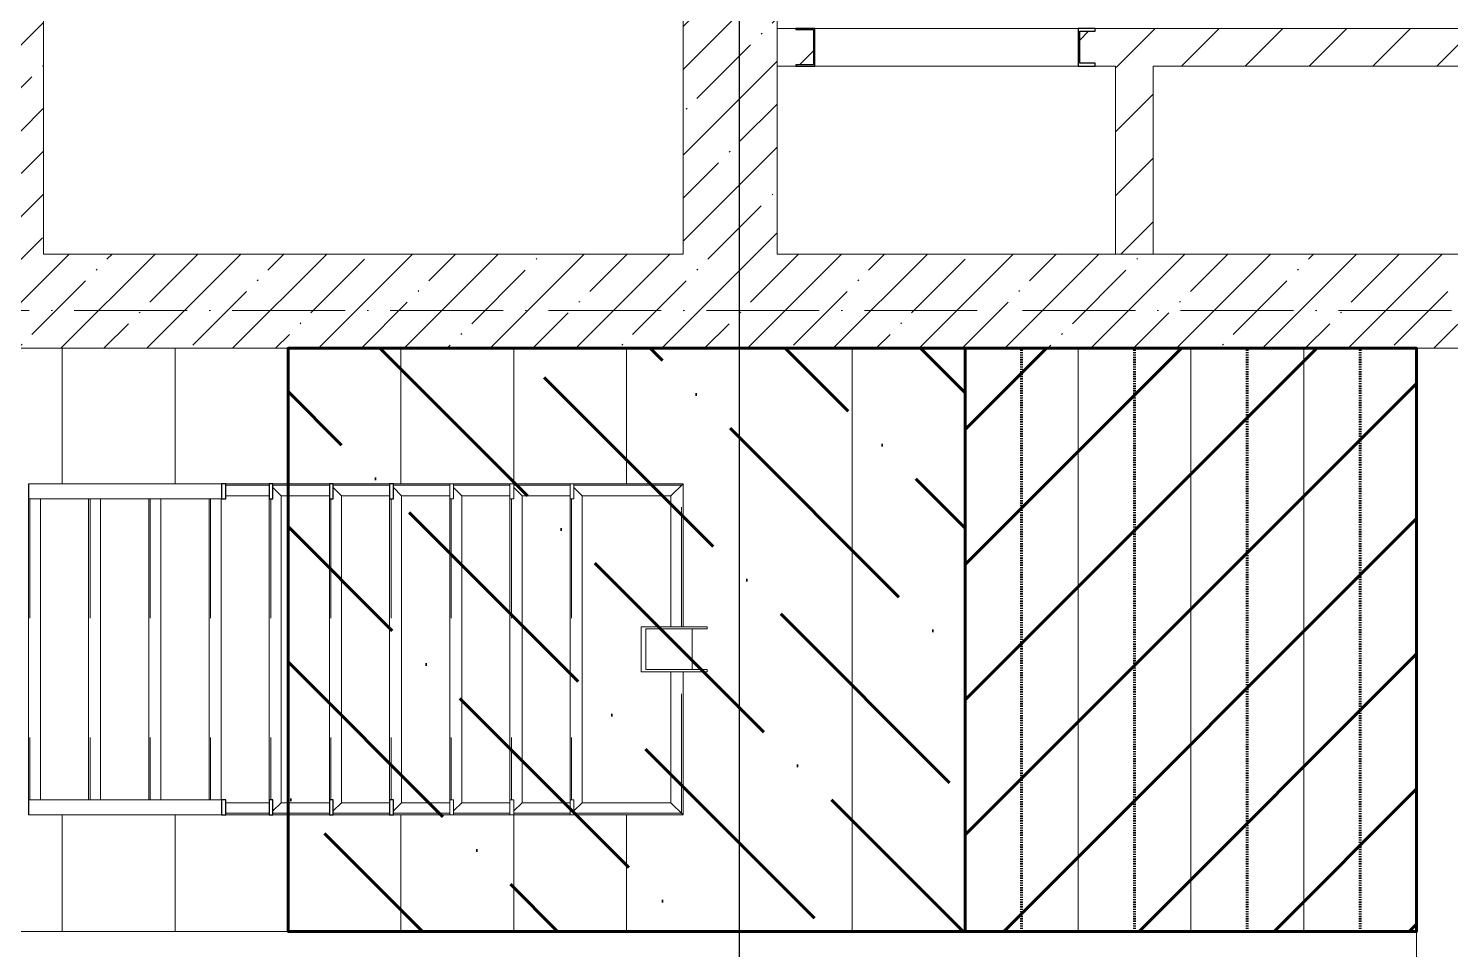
# Model space of a CAD drawing. Header units: millimetres. Extents: x -136833 to 49383, y -8033 to 344618.
# Drawn here: x -46182 to -42402, y 128065 to 130513 of the extents above; entities that cross this region are included whole.
import ezdxf

# ---------------------------------------------------------------- set-up
doc = ezdxf.new("R2010")
doc.units = ezdxf.units.MM
doc.linetypes.add('50_200_ШТРИХ_1Т_ш5_п1_п1_', pattern=[700, 500, -100, 0, -100])
doc.linetypes.add('Штрих', pattern=[635, 317.5, -317.5])
for name, color, linetype, lineweight in [('1) Резка', 210, 'Штрих', 60), ('2) Бетон демонтаж', 1, 'Continuous', 60), ('3) бетон монтаж', 5, 'Continuous', 60), ('A-GENM-____-HDLN', 7, 'Штрих', 9), ('A-GENM-____-MCUT', 7, 'Continuous', 25), ('A-GENM-____-OTLN', 7, 'Continuous', 9), ('A-GENM-____-OTLN-1', 7, 'Continuous', 25), ('A-WALL-____-MCUT-1', 7, 'Continuous', 9), ('A-WALL-____-PATT-1', 7, 'Continuous', 9), ('A-WALL-FNSH-MCUT-1', 7, 'Continuous', 9), ('I-WALL-____-OTLN', 7, 'Continuous', 9), ('S-GRID-____-OTLN-1', 7, '50_200_ШТРИХ_1Т_ш5_п1_п1_', 9), ('S-STRS-____-OTLN-1', 7, 'Continuous', 9)]:
    doc.layers.add(name, color=color, linetype=linetype, lineweight=lineweight)
pattern_1 = [(45, (-129942.25, 127932.03), (-84.85281, 84.85281), [])]
pattern_2 = [(45, (-129942.25, 127932.03), (-114.04925, 114.04925), []), (45, (-129828.2, 127932.03), (-114.04925, 114.04925), [201.612, -40.322, 3.353, -36.97])]

# ---------------------------------------------------------------- blocks, each defined once
blk = doc.blocks.new('ОМ_Труба_ГОСТ 8639-82 - ОМ_Труба_ГОСТ 8639-82-26350154-АР1_План отверстий 3 этажа в осях 1-64_А-ГГ')
at = {"layer": 'A-GENM-____-OTLN'}
for p, q in [((19689.1, 44821), (19689.1, 44941)), ((19689.1, 44941), (19864.1, 44941)), ((19864.1, 44935), (19701.2, 44935)), ((19701.2, 44935), (19701.2, 44827)), ((19824, 44935), (19824, 44827)), ((19864.1, 44941), (19864.1, 44935)), ((19864.1, 44821), (19689.1, 44821)), ((19701.2, 44827), (19864.1, 44827)), ((19864.1, 44827), (19864.1, 44821))]:
    blk.add_line(p, q, dxfattribs=at)
blk = doc.blocks.new('ОМ_Уголок_ГОСТ 8509-93 - ОМ_Уголок_ГОСТ 8509-93-26349651-АР1_План отверстий 3 этажа в осях 1-64_А-ГГ')
at = {"layer": 'A-GENM-____-HDLN'}
for p, q in [((4, -4), (380, -4)), ((500, -4), (876, -4))]:
    blk.add_line(p, q, dxfattribs=at)
at = {"layer": 'A-GENM-____-OTLN'}
for p, q in [((380, 0), (0, 0)), ((32, -32), (0, 0)), ((32, -32), (380, -32)), ((880, 0), (500, 0)), ((500, -32), (848, -32)), ((880, 0), (848, -32))]:
    blk.add_line(p, q, dxfattribs=at)
blk = doc.blocks.new('ОМ_Уголок_ГОСТ 8509-93 - ОМ_Уголок_ГОСТ 8509-93-V88-АР1_План отверстий 3 этажа в осях 1-64_А-ГГ')
at = {"layer": 'A-GENM-____-HDLN'}
blk.add_line((40, -4), (840, -4), dxfattribs=at)
at = {"layer": 'A-GENM-____-OTLN'}
for p, q in [((32, -32), (10, -10)), ((32, -32), (848, -32)), ((840, 0), (40, 0)), ((870, -10), (848, -32))]:
    blk.add_line(p, q, dxfattribs=at)
blk = doc.blocks.new('ОМ_Уголок_ГОСТ 8509-93 - ОМ_Уголок_ГОСТ 8509-93-19082047-АР1_План отверстий 3 этажа в осях 1-64_А-ГГ')
at = {"layer": 'A-GENM-____-HDLN'}
blk.add_line((10, -4), (296, -4), dxfattribs=at)
at = {"layer": 'A-GENM-____-OTLN'}
for p, q in [((300, 0), (10, 0)), ((32, -32), (10, -10)), ((32, -32), (268, -32)), ((300, 0), (268, -32))]:
    blk.add_line(p, q, dxfattribs=at)
blk = doc.blocks.new('ОМ_Уголок_ГОСТ 8509-93 - ОМ_Уголок_ГОСТ 8509-93-V89-АР1_План отверстий 3 этажа в осях 1-64_А-ГГ')
at = {"layer": 'A-GENM-____-HDLN'}
blk.add_line((4, -4), (290, -4), dxfattribs=at)
at = {"layer": 'A-GENM-____-OTLN'}
for p, q in [((290, 0), (0, 0)), ((32, -32), (0, 0)), ((32, -32), (268, -32)), ((290, -10), (268, -32))]:
    blk.add_line(p, q, dxfattribs=at)
blk = doc.blocks.new('ОМ_Уголок_ГОСТ 8509-93 - ОМ_Уголок_ГОСТ 8509-93-V90-АР1_План отверстий 3 этажа в осях 1-64_А-ГГ')
at = {"layer": 'A-GENM-____-HDLN'}
blk.add_line((10, -4), (160, -4), dxfattribs=at)
at = {"layer": 'A-GENM-____-OTLN'}
for p, q in [((160, 0), (10, 0)), ((32, -32), (10, -10)), ((32, -32), (160, -32))]:
    blk.add_line(p, q, dxfattribs=at)
blk = doc.blocks.new('ОМ_Уголок_ГОСТ 8509-93 - ОМ_Уголок_ГОСТ 8509-93-V91-АР1_План отверстий 3 этажа в осях 1-64_А-ГГ')
at = {"layer": 'A-GENM-____-HDLN'}
blk.add_line((140, -4), (290, -4), dxfattribs=at)
at = {"layer": 'A-GENM-____-OTLN'}
for p, q in [((290, 0), (140, 0)), ((140, -32), (268, -32)), ((290, -10), (268, -32))]:
    blk.add_line(p, q, dxfattribs=at)
blk = doc.blocks.new('ОМ_Уголок_ГОСТ 8509-93 - ОМ_Уголок_ГОСТ 8509-93-V92-АР1_План отверстий 3 этажа в осях 1-64_А-ГГ')
at = {"layer": 'A-GENM-____-HDLN'}
blk.add_line((40, -4), (840, -4), dxfattribs=at)
at = {"layer": 'A-GENM-____-OTLN'}
for p, q in [((840, 0), (40, 0)), ((40, -32), (840, -32))]:
    blk.add_line(p, q, dxfattribs=at)
blk = doc.blocks.new('ОМ_Уголок_ГОСТ 8509-93 - ОМ_Уголок_ГОСТ 8509-93-V93-АР1_План отверстий 3 этажа в осях 1-64_А-ГГ')
at = {"layer": 'A-GENM-____-HDLN'}
blk.add_line((44.3, -4), (160, -4), dxfattribs=at)
at = {"layer": 'A-GENM-____-OTLN'}
for p, q in [((160, 0), (44.3, 0)), ((44.3, -32), (160, -32))]:
    blk.add_line(p, q, dxfattribs=at)
blk = doc.blocks.new('ОМ_Уголок_ГОСТ 8509-93 - ОМ_Уголок_ГОСТ 8509-93-V94-АР1_План отверстий 3 этажа в осях 1-64_А-ГГ')
at = {"layer": 'A-GENM-____-HDLN'}
blk.add_line((140, -4), (255.7, -4), dxfattribs=at)
at = {"layer": 'A-GENM-____-OTLN'}
for p, q in [((255.7, 0), (140, 0)), ((140, -32), (255.7, -32))]:
    blk.add_line(p, q, dxfattribs=at)
blk = doc.blocks.new('ОМ_Уголок_ГОСТ 8509-93 - ОМ_Уголок_ГОСТ 8509-93-V95-АР1_План отверстий 3 этажа в осях 1-64_А-ГГ')
at = {"layer": 'A-GENM-____-HDLN'}
blk.add_line((40, -4), (840, -4), dxfattribs=at)
at = {"layer": 'A-GENM-____-OTLN'}
for p, q in [((840, 0), (0, 0)), ((1.3, -1.3), (0, 0)), ((40, -32), (840, -32))]:
    blk.add_line(p, q, dxfattribs=at)
blk = doc.blocks.new('ОМ_Полоса_Трапеция прямоугольная_Прокат_ГОСТ 103-2006 - ОМ_Полоса_Трапеция прямоугольная_Прокат_ГОСТ 103-2006-19082130-АР1_План отверстий 3 этажа в осях 1-64_А-ГГ')
at = {"layer": 'A-GENM-____-OTLN'}
for p, q in [((19500, 45321), (19510, 45321)), ((19500, 45281), (19500, 45321)), ((19510, 45321), (19510, 45281)), ((19510, 45281), (19500, 45281))]:
    blk.add_line(p, q, dxfattribs=at)
blk = doc.blocks.new('ОМ_Полоса_Трапеция прямоугольная_Прокат_ГОСТ 103-2006 - ОМ_Полоса_Трапеция прямоугольная_Прокат_ГОСТ 103-2006-V96-АР1_План отверстий 3 этажа в осях 1-64_А-ГГ')
at = {"layer": 'A-GENM-____-MCUT'}
for p, q in [((19030, 45321), (19020, 45321)), ((19020, 45321), (19020, 45281)), ((19030, 45281), (19030, 45321)), ((19020, 45281), (19030, 45281))]:
    blk.add_line(p, q, dxfattribs=at)
blk = doc.blocks.new('ОМ_Полоса_Трапеция прямоугольная_Прокат_ГОСТ 103-2006 - ОМ_Полоса_Трапеция прямоугольная_Прокат_ГОСТ 103-2006-V97-АР1_План отверстий 3 этажа в осях 1-64_А-ГГ')
at = {"layer": 'A-GENM-____-MCUT'}
for p, q in [((18870, 45321), (18860, 45321)), ((18860, 45321), (18860, 45281)), ((18870, 45281), (18870, 45321)), ((18860, 45281), (18870, 45281))]:
    blk.add_line(p, q, dxfattribs=at)
blk = doc.blocks.new('ОМ_Полоса_Трапеция прямоугольная_Прокат_ГОСТ 103-2006 - ОМ_Полоса_Трапеция прямоугольная_Прокат_ГОСТ 103-2006-V98-АР1_План отверстий 3 этажа в осях 1-64_А-ГГ')
at = {"layer": 'A-GENM-____-MCUT'}
for p, q in [((18710, 45321), (18700, 45321)), ((18700, 45321), (18700, 45281)), ((18710, 45281), (18710, 45321)), ((18700, 45281), (18710, 45281))]:
    blk.add_line(p, q, dxfattribs=at)
blk = doc.blocks.new('ОМ_Полоса_Прокат_ГОСТ 103-2006 - ОМ_Полоса_Прокат_ГОСТ 103-2006-20723456-АР1_План отверстий 3 этажа в осях 1-64_А-ГГ')
at = {"layer": 'A-GENM-____-MCUT'}
for p, q in [((18584.3, 45321), (18572.8, 45321)), ((18572.8, 45321), (18572.8, 45281)), ((18584.3, 45281), (18584.3, 45321)), ((18572.8, 45281), (18584.3, 45281))]:
    blk.add_line(p, q, dxfattribs=at)
at = {"layer": 'A-GENM-____-OTLN'}
for p, q in [((18061.3, 45281), (18061.3, 45321)), ((18061.3, 45321), (18572.8, 45321)), ((18572.8, 45281), (18061.3, 45281))]:
    blk.add_line(p, q, dxfattribs=at)
blk = doc.blocks.new('ОМ_Полоса_Трапеция прямоугольная_Прокат_ГОСТ 103-2006 - ОМ_Полоса_Трапеция прямоугольная_Прокат_ГОСТ 103-2006-19082170-АР1_План отверстий 3 этажа в осях 1-64_А-ГГ')
at = {"layer": 'A-GENM-____-OTLN'}
for p, q in [((19500, 44481), (19510, 44481)), ((19500, 44441), (19500, 44481)), ((19510, 44481), (19510, 44441)), ((19510, 44441), (19500, 44441))]:
    blk.add_line(p, q, dxfattribs=at)
blk = doc.blocks.new('ОМ_Полоса_Трапеция прямоугольная_Прокат_ГОСТ 103-2006 - ОМ_Полоса_Трапеция прямоугольная_Прокат_ГОСТ 103-2006-V99-АР1_План отверстий 3 этажа в осях 1-64_А-ГГ')
at = {"layer": 'A-GENM-____-MCUT'}
for p, q in [((19030, 44481), (19020, 44481)), ((19020, 44481), (19020, 44441)), ((19030, 44441), (19030, 44481)), ((19020, 44441), (19030, 44441))]:
    blk.add_line(p, q, dxfattribs=at)
blk = doc.blocks.new('ОМ_Полоса_Трапеция прямоугольная_Прокат_ГОСТ 103-2006 - ОМ_Полоса_Трапеция прямоугольная_Прокат_ГОСТ 103-2006-V100-АР1_План отверстий 3 этажа в осях 1-64_А-ГГ')
at = {"layer": 'A-GENM-____-MCUT'}
for p, q in [((18870, 44481), (18860, 44481)), ((18860, 44481), (18860, 44441)), ((18870, 44441), (18870, 44481)), ((18860, 44441), (18870, 44441))]:
    blk.add_line(p, q, dxfattribs=at)
blk = doc.blocks.new('ОМ_Полоса_Трапеция прямоугольная_Прокат_ГОСТ 103-2006 - ОМ_Полоса_Трапеция прямоугольная_Прокат_ГОСТ 103-2006-V101-АР1_План отверстий 3 этажа в осях 1-64_А-ГГ')
at = {"layer": 'A-GENM-____-MCUT'}
for p, q in [((18710, 44481), (18700, 44481)), ((18700, 44481), (18700, 44441)), ((18710, 44441), (18710, 44481)), ((18700, 44441), (18710, 44441))]:
    blk.add_line(p, q, dxfattribs=at)
blk = doc.blocks.new('ОМ_Полоса_Прокат_ГОСТ 103-2006 - ОМ_Полоса_Прокат_ГОСТ 103-2006-19082171-АР1_План отверстий 3 этажа в осях 1-64_А-ГГ')
at = {"layer": 'A-GENM-____-OTLN'}
for p, q in [((18060, 44481), (18060, 44441)), ((18061.3, 44481), (18060, 44481)), ((18060, 44441), (18061.3, 44441))]:
    blk.add_line(p, q, dxfattribs=at)
blk = doc.blocks.new('ОМ_Полоса_Прокат_ГОСТ 103-2006 - ОМ_Полоса_Прокат_ГОСТ 103-2006-20723498-АР1_План отверстий 3 этажа в осях 1-64_А-ГГ')
at = {"layer": 'A-GENM-____-MCUT'}
for p, q in [((18584.3, 44481), (18572.8, 44481)), ((18572.8, 44481), (18572.8, 44441)), ((18584.3, 44441), (18584.3, 44481)), ((18572.8, 44441), (18584.3, 44441))]:
    blk.add_line(p, q, dxfattribs=at)
at = {"layer": 'A-GENM-____-OTLN'}
for p, q in [((18061.3, 44441), (18061.3, 44481)), ((18061.3, 44481), (18572.8, 44481)), ((18572.8, 44441), (18061.3, 44441))]:
    blk.add_line(p, q, dxfattribs=at)
blk = doc.blocks.new('154_Фахверк_СКБ_Швеллер - Тип_100_3960_зеркало-28515619-АР1_План отверстий 3 этажа в осях 1-64_А-ГГ')
at = {"layer": 'A-GENM-____-MCUT'}
for p, q in [((175, 50), (125, 50)), ((125, 50), (125, -50)), ((128, 47), (175, 47)), ((128, -47), (128, 47)), ((175, 47), (175, 50)), ((125, -50), (175, -50)), ((175, -47), (128, -47)), ((175, -50), (175, -47))]:
    blk.add_line(p, q, dxfattribs=at)
blk = doc.blocks.new('154_Стойка_СКБ_Швеллер - СМ-2180_100-28318692-АР1_План отверстий 3 этажа в осях 1-64_А-ГГ')
at = {"layer": 'A-GENM-____-MCUT'}
for p, q in [((171, 50), (125, 50)), ((125, 50), (125, -50)), ((129.5, 42.4), (171, 42.4)), ((129.5, -42.4), (129.5, 42.4)), ((171, 42.4), (171, 50)), ((125, -50), (171, -50)), ((171, -42.4), (129.5, -42.4)), ((171, -50), (171, -42.4))]:
    blk.add_line(p, q, dxfattribs=at)

msp = doc.modelspace()

# ---------------------------------------------------------------- hatches: boundary and pattern name
at = {"layer": '2) Бетон демонтаж'}
h = msp.add_hatch(dxfattribs=at)
h.set_pattern_fill('ANSI31', color=256, scale=80)
h.paths.add_polyline_path([(-43692.3, 129663.1), (-42492.3, 129663.1), (-42492.3, 128113.1), (-43692.3, 128113.1)])
at = {"layer": '3) бетон монтаж'}
h = msp.add_hatch(dxfattribs=at)
h.set_pattern_fill('ANSI36', color=256, scale=80, angle=90)
h.paths.add_polyline_path([(-43692.3, 128113.1), (-45492.3, 128113.1), (-45492.3, 129663.1), (-43692.3, 129663.1)])
at = {"layer": 'A-WALL-____-PATT-1'}
h = msp.add_hatch(dxfattribs=at)
h.set_pattern_fill('FP_38', color=256, style=0, pattern_type=2)
h.set_pattern_definition(pattern_2)
h.paths.add_polyline_path([(-46142.3, 129663.1), (-46142.3, 133763.1), (-46392.3, 133763.1), (-46392.3, 129663.1)], flags=0)
h = msp.add_hatch(dxfattribs=at)
h.set_pattern_fill('FP_38', color=256, style=0, pattern_type=2)
h.set_pattern_definition(pattern_2)
h.paths.add_polyline_path([(-44192.3, 129913.1), (-44192.3, 130963.1), (-44442.3, 130963.1), (-44442.3, 129913.1)], flags=0)
h.paths.add_polyline_path([(-44442.3, 132313.1), (-44192.3, 132313.1), (-44192.3, 132613.1), (-44442.3, 132613.1)], flags=0)
h = msp.add_hatch(dxfattribs=at)
h.set_pattern_fill('FP_4', color=256, style=0, pattern_type=2)
h.set_pattern_definition(pattern_1)
h.paths.add_polyline_path([(-44192.3, 130413.1), (-44142.3, 130413.1), (-44142.3, 130416.1), (-44095.3, 130416.1), (-44095.3, 130510.1), (-44142.3, 130510.1), (-44142.3, 130513.1), (-44192.3, 130513.1), (-44192.3, 130416.1)], flags=0)
h.paths.add_polyline_path([(-43292.3, 130413.1), (-42042.3, 130413.1), (-42042.3, 130513.1), (-43346.3, 130513.1), (-43346.3, 130505.5), (-43387.8, 130505.5), (-43387.8, 130420.7), (-43346.3, 130420.7), (-43346.3, 130413.1)], flags=0)
h = msp.add_hatch(dxfattribs=at)
h.set_pattern_fill('FP_4', color=256, style=0, pattern_type=2)
h.set_pattern_definition(pattern_1)
h.paths.add_polyline_path([(-43192.3, 129913.1), (-43192.3, 130413.1), (-43292.3, 130413.1), (-43292.3, 129913.1)], flags=0)
h = msp.add_hatch(dxfattribs=at)
h.set_pattern_fill('FP_38', color=256, style=0, pattern_type=2)
h.set_pattern_definition(pattern_2)
h.paths.add_polyline_path([(-40942.3, 129663.1), (-40942.3, 129913.1), (-46142.3, 129913.1), (-46142.3, 129663.1), (-41582.7, 129663.1)], flags=0)

# ---------------------------------------------------------------- linework, layer by layer
at = {"color": 251, "ltscale": 0.6, "true_color": 0x636466}
msp.add_line((-44292.3, 123449.4), (-44292.3, 134467), dxfattribs=at)
at = {"layer": '1) Резка', "ltscale": 0.01}
for points in [[(-43542.3, 128113.1), (-43542.3, 129663.1)], [(-43242.3, 128113.1), (-43242.3, 129663.1)], [(-42942.3, 128113.1), (-42942.3, 129663.1)], [(-42642.3, 128113.1), (-42642.3, 129663.1)]]:
    msp.add_lwpolyline(points, dxfattribs=at)
at = {"layer": '2) Бетон демонтаж'}
msp.add_lwpolyline([(-43692.3, 129663.1), (-42492.3, 129663.1), (-42492.3, 128113.1), (-43692.3, 128113.1)], close=True, dxfattribs=at)
at = {"layer": '3) бетон монтаж'}
msp.add_lwpolyline([(-43692.3, 128113.1), (-45492.3, 128113.1), (-45492.3, 129663.1), (-43692.3, 129663.1)], close=True, dxfattribs=at)
at = {"layer": 'A-WALL-____-MCUT-1'}
for p, q in [((-46142.3, 129913.1), (-46142.3, 132613.1)), ((-44442.3, 130963.1), (-44442.3, 129913.1)), ((-44192.3, 129913.1), (-44192.3, 130963.1)), ((-44442.3, 129913.1), (-46142.3, 129913.1)), ((-40942.3, 129913.1), (-44192.3, 129913.1)), ((-46392.3, 129663.1), (-40942.3, 129663.1))]:
    msp.add_line(p, q, dxfattribs=at)
at = {"layer": 'A-WALL-FNSH-MCUT-1'}
for p, q in [((-44142.3, 130513.1), (-44192.3, 130513.1)), ((-42042.3, 130513.1), (-43346.3, 130513.1)), ((-44192.3, 130413.1), (-44142.3, 130413.1)), ((-43346.3, 130413.1), (-43292.3, 130413.1)), ((-43292.3, 130413.1), (-43292.3, 129913.1)), ((-43192.3, 130413.1), (-42042.3, 130413.1)), ((-43192.3, 129913.1), (-43192.3, 130413.1)), ((-43292.3, 129913.1), (-43192.3, 129913.1))]:
    msp.add_line(p, q, dxfattribs=at)
at = {"layer": 'I-WALL-____-OTLN'}
for p, q in [((-44092.3, 130513.1), (-43392.3, 130513.1)), ((-43392.3, 130413.1), (-44092.3, 130413.1))]:
    msp.add_line(p, q, dxfattribs=at)
at = {"layer": 'S-GRID-____-OTLN-1', "color": 251, "ltscale": 0.6, "true_color": 0x636466}
msp.add_line((-26015.8, 129763.1), (-134611, 129763.1), dxfattribs=at)
at = {"layer": 'S-STRS-____-OTLN-1'}
for p, q in [((-46092.3, 129663.1), (-46092.3, 129303.1)), ((-46092.3, 129663.1), (-46092.3, 129303.1)), ((-45792.3, 129663.1), (-45792.3, 129303.1)), ((-45792.3, 129663.1), (-45792.3, 129303.1)), ((-45492.3, 129663.1), (-45492.3, 129303.1)), ((-45492.3, 129663.1), (-45492.3, 129303.1)), ((-45192.3, 129663.1), (-45192.3, 129303.1)), ((-45192.3, 129663.1), (-45192.3, 129303.1)), ((-44892.3, 129663.1), (-44892.3, 129303.1)), ((-44892.3, 129663.1), (-44892.3, 129303.1)), ((-44592.3, 129663.1), (-44592.3, 129303.1)), ((-44592.3, 129663.1), (-44592.3, 129303.1)), ((-44292.3, 129663.1), (-44292.3, 128113.1)), ((-44292.3, 129663.1), (-44292.3, 128113.1)), ((-43992.3, 129663.1), (-43992.3, 128113.1)), ((-43992.3, 129663.1), (-43992.3, 128113.1)), ((-43692.3, 129663.1), (-43692.3, 128113.1)), ((-43692.3, 129663.1), (-43692.3, 128113.1)), ((-43392.3, 129663.1), (-43392.3, 128113.1)), ((-43392.3, 129663.1), (-43392.3, 128113.1)), ((-43092.3, 129663.1), (-43092.3, 128113.1)), ((-43092.3, 129663.1), (-43092.3, 128113.1)), ((-42792.3, 129663.1), (-42792.3, 128113.1)), ((-42792.3, 129663.1), (-42792.3, 128113.1)), ((-42492.3, 129663.1), (-42492.3, 128113.1)), ((-42492.3, 129663.1), (-42492.3, 128113.1)), ((-46092.3, 128423.1), (-46092.3, 128113.1)), ((-46092.3, 128423.1), (-46092.3, 128113.1)), ((-45792.3, 128423.1), (-45792.3, 128113.1)), ((-45792.3, 128423.1), (-45792.3, 128113.1)), ((-45492.3, 128423.1), (-45492.3, 128113.1)), ((-45492.3, 128423.1), (-45492.3, 128113.1)), ((-45192.3, 128423.1), (-45192.3, 128113.1)), ((-45192.3, 128423.1), (-45192.3, 128113.1)), ((-44892.3, 128423.1), (-44892.3, 128113.1)), ((-44892.3, 128423.1), (-44892.3, 128113.1)), ((-44592.3, 128423.1), (-44592.3, 128113.1)), ((-44592.3, 128423.1), (-44592.3, 128113.1)), ((-46392.3, 128113.1), (-46092.3, 128113.1)), ((-46092.3, 128113.1), (-45792.3, 128113.1)), ((-45792.3, 128113.1), (-45492.3, 128113.1)), ((-45492.3, 128113.1), (-45192.3, 128113.1)), ((-45192.3, 128113.1), (-44892.3, 128113.1)), ((-44892.3, 128113.1), (-44592.3, 128113.1)), ((-44592.3, 128113.1), (-44292.3, 128113.1)), ((-44292.3, 128113.1), (-43992.3, 128113.1)), ((-43992.3, 128113.1), (-43692.3, 128113.1)), ((-43692.3, 128113.1), (-43392.3, 128113.1)), ((-43392.3, 128113.1), (-43092.3, 128113.1)), ((-43092.3, 128113.1), (-42792.3, 128113.1)), ((-42792.3, 128113.1), (-42492.3, 128113.1)), ((-42492.3, 128113.1), (-42492.3, 127813.1))]:
    msp.add_line(p, q, dxfattribs=at)

# ---------------------------------------------------------------- block references
at = {"layer": 'A-GENM-____-OTLN', "extrusion": (0, 0, -1)}
for name, p, rotation in [('ОМ_Уголок_ГОСТ 8509-93 - ОМ_Уголок_ГОСТ 8509-93-V95-АР1_План отверстий 3 этажа в осях 1-64_А-ГГ', (46182.3, 129303.1), 269.9999999999989), ('ОМ_Уголок_ГОСТ 8509-93 - ОМ_Уголок_ГОСТ 8509-93-V88-АР1_План отверстий 3 этажа в осях 1-64_А-ГГ', (45542.3, 129303.1), 269.9999999999989), ('ОМ_Уголок_ГОСТ 8509-93 - ОМ_Уголок_ГОСТ 8509-93-V88-АР1_План отверстий 3 этажа в осях 1-64_А-ГГ', (45382.3, 129303.1), 269.9999999999989), ('ОМ_Уголок_ГОСТ 8509-93 - ОМ_Уголок_ГОСТ 8509-93-V88-АР1_План отверстий 3 этажа в осях 1-64_А-ГГ', (45222.3, 129303.1), 269.9999999999989), ('ОМ_Уголок_ГОСТ 8509-93 - ОМ_Уголок_ГОСТ 8509-93-V88-АР1_План отверстий 3 этажа в осях 1-64_А-ГГ', (45062.3, 129303.1), 269.9999999999989), ('ОМ_Уголок_ГОСТ 8509-93 - ОМ_Уголок_ГОСТ 8509-93-V88-АР1_План отверстий 3 этажа в осях 1-64_А-ГГ', (44902.3, 129303.1), 269.9999999999989), ('ОМ_Уголок_ГОСТ 8509-93 - ОМ_Уголок_ГОСТ 8509-93-V88-АР1_План отверстий 3 этажа в осях 1-64_А-ГГ', (44742.3, 129303.1), 269.9999999999989), ('ОМ_Уголок_ГОСТ 8509-93 - ОМ_Уголок_ГОСТ 8509-93-26349651-АР1_План отверстий 3 этажа в осях 1-64_А-ГГ', (44442.3, 128423.1), 89.99999999999908), ('ОМ_Уголок_ГОСТ 8509-93 - ОМ_Уголок_ГОСТ 8509-93-V92-АР1_План отверстий 3 этажа в осях 1-64_А-ГГ', (46022.3, 129303.1), 269.9999999999989), ('ОМ_Уголок_ГОСТ 8509-93 - ОМ_Уголок_ГОСТ 8509-93-V92-АР1_План отверстий 3 этажа в осях 1-64_А-ГГ', (45862.3, 129303.1), 269.9999999999989), ('ОМ_Уголок_ГОСТ 8509-93 - ОМ_Уголок_ГОСТ 8509-93-V92-АР1_План отверстий 3 этажа в осях 1-64_А-ГГ', (45702.3, 129303.1), 269.9999999999989), ('ОМ_Уголок_ГОСТ 8509-93 - ОМ_Уголок_ГОСТ 8509-93-V93-АР1_План отверстий 3 этажа в осях 1-64_А-ГГ', (45702.3, 128423.1), 180), ('ОМ_Уголок_ГОСТ 8509-93 - ОМ_Уголок_ГОСТ 8509-93-V90-АР1_План отверстий 3 этажа в осях 1-64_А-ГГ', (45542.3, 128423.1), 180), ('ОМ_Уголок_ГОСТ 8509-93 - ОМ_Уголок_ГОСТ 8509-93-V90-АР1_План отверстий 3 этажа в осях 1-64_А-ГГ', (45382.3, 128423.1), 180), ('ОМ_Уголок_ГОСТ 8509-93 - ОМ_Уголок_ГОСТ 8509-93-V90-АР1_План отверстий 3 этажа в осях 1-64_А-ГГ', (45222.3, 128423.1), 180), ('ОМ_Уголок_ГОСТ 8509-93 - ОМ_Уголок_ГОСТ 8509-93-V90-АР1_План отверстий 3 этажа в осях 1-64_А-ГГ', (45062.3, 128423.1), 180), ('ОМ_Уголок_ГОСТ 8509-93 - ОМ_Уголок_ГОСТ 8509-93-V90-АР1_План отверстий 3 этажа в осях 1-64_А-ГГ', (44902.3, 128423.1), 180), ('ОМ_Уголок_ГОСТ 8509-93 - ОМ_Уголок_ГОСТ 8509-93-19082047-АР1_План отверстий 3 этажа в осях 1-64_А-ГГ', (44742.3, 128423.1), 180)]:
    msp.add_blockref(name, p, dxfattribs=dict(at, rotation=rotation))
at = {"layer": 'A-GENM-____-OTLN'}
for name, p in [('ОМ_Полоса_Прокат_ГОСТ 103-2006 - ОМ_Полоса_Прокат_ГОСТ 103-2006-20723456-АР1_План отверстий 3 этажа в осях 1-64_А-ГГ', (-64242.3, 83982)), ('ОМ_Полоса_Трапеция прямоугольная_Прокат_ГОСТ 103-2006 - ОМ_Полоса_Трапеция прямоугольная_Прокат_ГОСТ 103-2006-V98-АР1_План отверстий 3 этажа в осях 1-64_А-ГГ', (-64242.3, 83982)), ('ОМ_Полоса_Трапеция прямоугольная_Прокат_ГОСТ 103-2006 - ОМ_Полоса_Трапеция прямоугольная_Прокат_ГОСТ 103-2006-V97-АР1_План отверстий 3 этажа в осях 1-64_А-ГГ', (-64242.3, 83982)), ('ОМ_Полоса_Трапеция прямоугольная_Прокат_ГОСТ 103-2006 - ОМ_Полоса_Трапеция прямоугольная_Прокат_ГОСТ 103-2006-V96-АР1_План отверстий 3 этажа в осях 1-64_А-ГГ', (-64242.3, 83982)), ('ОМ_Полоса_Трапеция прямоугольная_Прокат_ГОСТ 103-2006 - ОМ_Полоса_Трапеция прямоугольная_Прокат_ГОСТ 103-2006-19082130-АР1_План отверстий 3 этажа в осях 1-64_А-ГГ', (-64562.3, 83982)), ('ОМ_Полоса_Трапеция прямоугольная_Прокат_ГОСТ 103-2006 - ОМ_Полоса_Трапеция прямоугольная_Прокат_ГОСТ 103-2006-19082130-АР1_План отверстий 3 этажа в осях 1-64_А-ГГ', (-64402.3, 83982)), ('ОМ_Полоса_Трапеция прямоугольная_Прокат_ГОСТ 103-2006 - ОМ_Полоса_Трапеция прямоугольная_Прокат_ГОСТ 103-2006-19082130-АР1_План отверстий 3 этажа в осях 1-64_А-ГГ', (-64242.3, 83982)), ('ОМ_Труба_ГОСТ 8639-82 - ОМ_Труба_ГОСТ 8639-82-26350154-АР1_План отверстий 3 этажа в осях 1-64_А-ГГ', (-64242.3, 83982)), ('ОМ_Полоса_Прокат_ГОСТ 103-2006 - ОМ_Полоса_Прокат_ГОСТ 103-2006-19082171-АР1_План отверстий 3 этажа в осях 1-64_А-ГГ', (-64242.3, 83982)), ('ОМ_Полоса_Прокат_ГОСТ 103-2006 - ОМ_Полоса_Прокат_ГОСТ 103-2006-20723498-АР1_План отверстий 3 этажа в осях 1-64_А-ГГ', (-64242.3, 83982)), ('ОМ_Полоса_Трапеция прямоугольная_Прокат_ГОСТ 103-2006 - ОМ_Полоса_Трапеция прямоугольная_Прокат_ГОСТ 103-2006-V101-АР1_План отверстий 3 этажа в осях 1-64_А-ГГ', (-64242.3, 83982)), ('ОМ_Полоса_Трапеция прямоугольная_Прокат_ГОСТ 103-2006 - ОМ_Полоса_Трапеция прямоугольная_Прокат_ГОСТ 103-2006-V100-АР1_План отверстий 3 этажа в осях 1-64_А-ГГ', (-64242.3, 83982)), ('ОМ_Полоса_Трапеция прямоугольная_Прокат_ГОСТ 103-2006 - ОМ_Полоса_Трапеция прямоугольная_Прокат_ГОСТ 103-2006-V99-АР1_План отверстий 3 этажа в осях 1-64_А-ГГ', (-64242.3, 83982)), ('ОМ_Полоса_Трапеция прямоугольная_Прокат_ГОСТ 103-2006 - ОМ_Полоса_Трапеция прямоугольная_Прокат_ГОСТ 103-2006-19082170-АР1_План отверстий 3 этажа в осях 1-64_А-ГГ', (-64562.3, 83982)), ('ОМ_Полоса_Трапеция прямоугольная_Прокат_ГОСТ 103-2006 - ОМ_Полоса_Трапеция прямоугольная_Прокат_ГОСТ 103-2006-19082170-АР1_План отверстий 3 этажа в осях 1-64_А-ГГ', (-64402.3, 83982)), ('ОМ_Полоса_Трапеция прямоугольная_Прокат_ГОСТ 103-2006 - ОМ_Полоса_Трапеция прямоугольная_Прокат_ГОСТ 103-2006-19082170-АР1_План отверстий 3 этажа в осях 1-64_А-ГГ', (-64242.3, 83982))]:
    msp.add_blockref(name, p, dxfattribs=at)
at = {"layer": 'A-GENM-____-OTLN', "extrusion": (0, 0, -1)}
for name, p in [('ОМ_Уголок_ГОСТ 8509-93 - ОМ_Уголок_ГОСТ 8509-93-V94-АР1_План отверстий 3 этажа в осях 1-64_А-ГГ', (45402.3, 129303.1)), ('ОМ_Уголок_ГОСТ 8509-93 - ОМ_Уголок_ГОСТ 8509-93-V91-АР1_План отверстий 3 этажа в осях 1-64_А-ГГ', (45242.3, 129303.1)), ('ОМ_Уголок_ГОСТ 8509-93 - ОМ_Уголок_ГОСТ 8509-93-V91-АР1_План отверстий 3 этажа в осях 1-64_А-ГГ', (45082.3, 129303.1)), ('ОМ_Уголок_ГОСТ 8509-93 - ОМ_Уголок_ГОСТ 8509-93-V91-АР1_План отверстий 3 этажа в осях 1-64_А-ГГ', (44922.3, 129303.1)), ('ОМ_Уголок_ГОСТ 8509-93 - ОМ_Уголок_ГОСТ 8509-93-V91-АР1_План отверстий 3 этажа в осях 1-64_А-ГГ', (44762.3, 129303.1)), ('ОМ_Уголок_ГОСТ 8509-93 - ОМ_Уголок_ГОСТ 8509-93-V91-АР1_План отверстий 3 этажа в осях 1-64_А-ГГ', (44602.3, 129303.1)), ('ОМ_Уголок_ГОСТ 8509-93 - ОМ_Уголок_ГОСТ 8509-93-V89-АР1_План отверстий 3 этажа в осях 1-64_А-ГГ', (44442.3, 129303.1))]:
    msp.add_blockref(name, p, dxfattribs=at)
at = {"layer": 'A-GENM-____-OTLN-1', "rotation": 180}
msp.add_blockref('154_Фахверк_СКБ_Швеллер - Тип_100_3960_зеркало-28515619-АР1_План отверстий 3 этажа в осях 1-64_А-ГГ', (-43967.3, 130463.1), dxfattribs=at)
at = {"layer": 'A-GENM-____-OTLN-1'}
msp.add_blockref('154_Стойка_СКБ_Швеллер - СМ-2180_100-28318692-АР1_План отверстий 3 этажа в осях 1-64_А-ГГ', (-43517.3, 130463.1), dxfattribs=at)

doc.saveas('drawing.dxf')
